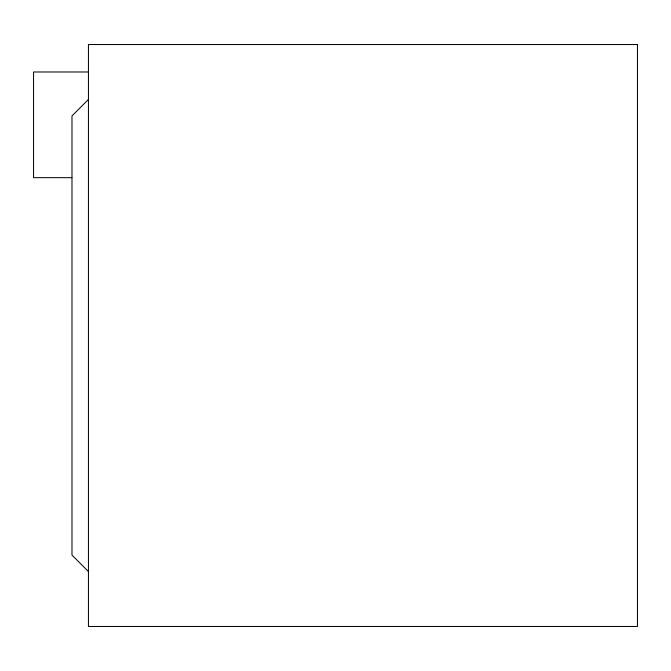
<?xml version="1.0" encoding="UTF-8"?>
<svg xmlns="http://www.w3.org/2000/svg" width="671" height="671" viewBox="0 0 671 671"><rect width="100%" height="100%" fill="white"/><g stroke="black" fill="none" stroke-linecap="round" stroke-linejoin="round"><path stroke-width="1.01" d="M88.446 99.434L71.982 115.898L71.982 555.102L88.446 571.566M88.446 71.982L33.55 71.982L33.55 177.664L71.872 177.664M637.45 44.529L88.446 44.529L88.446 626.471L637.45 626.471L637.45 44.529"/></g></svg>
